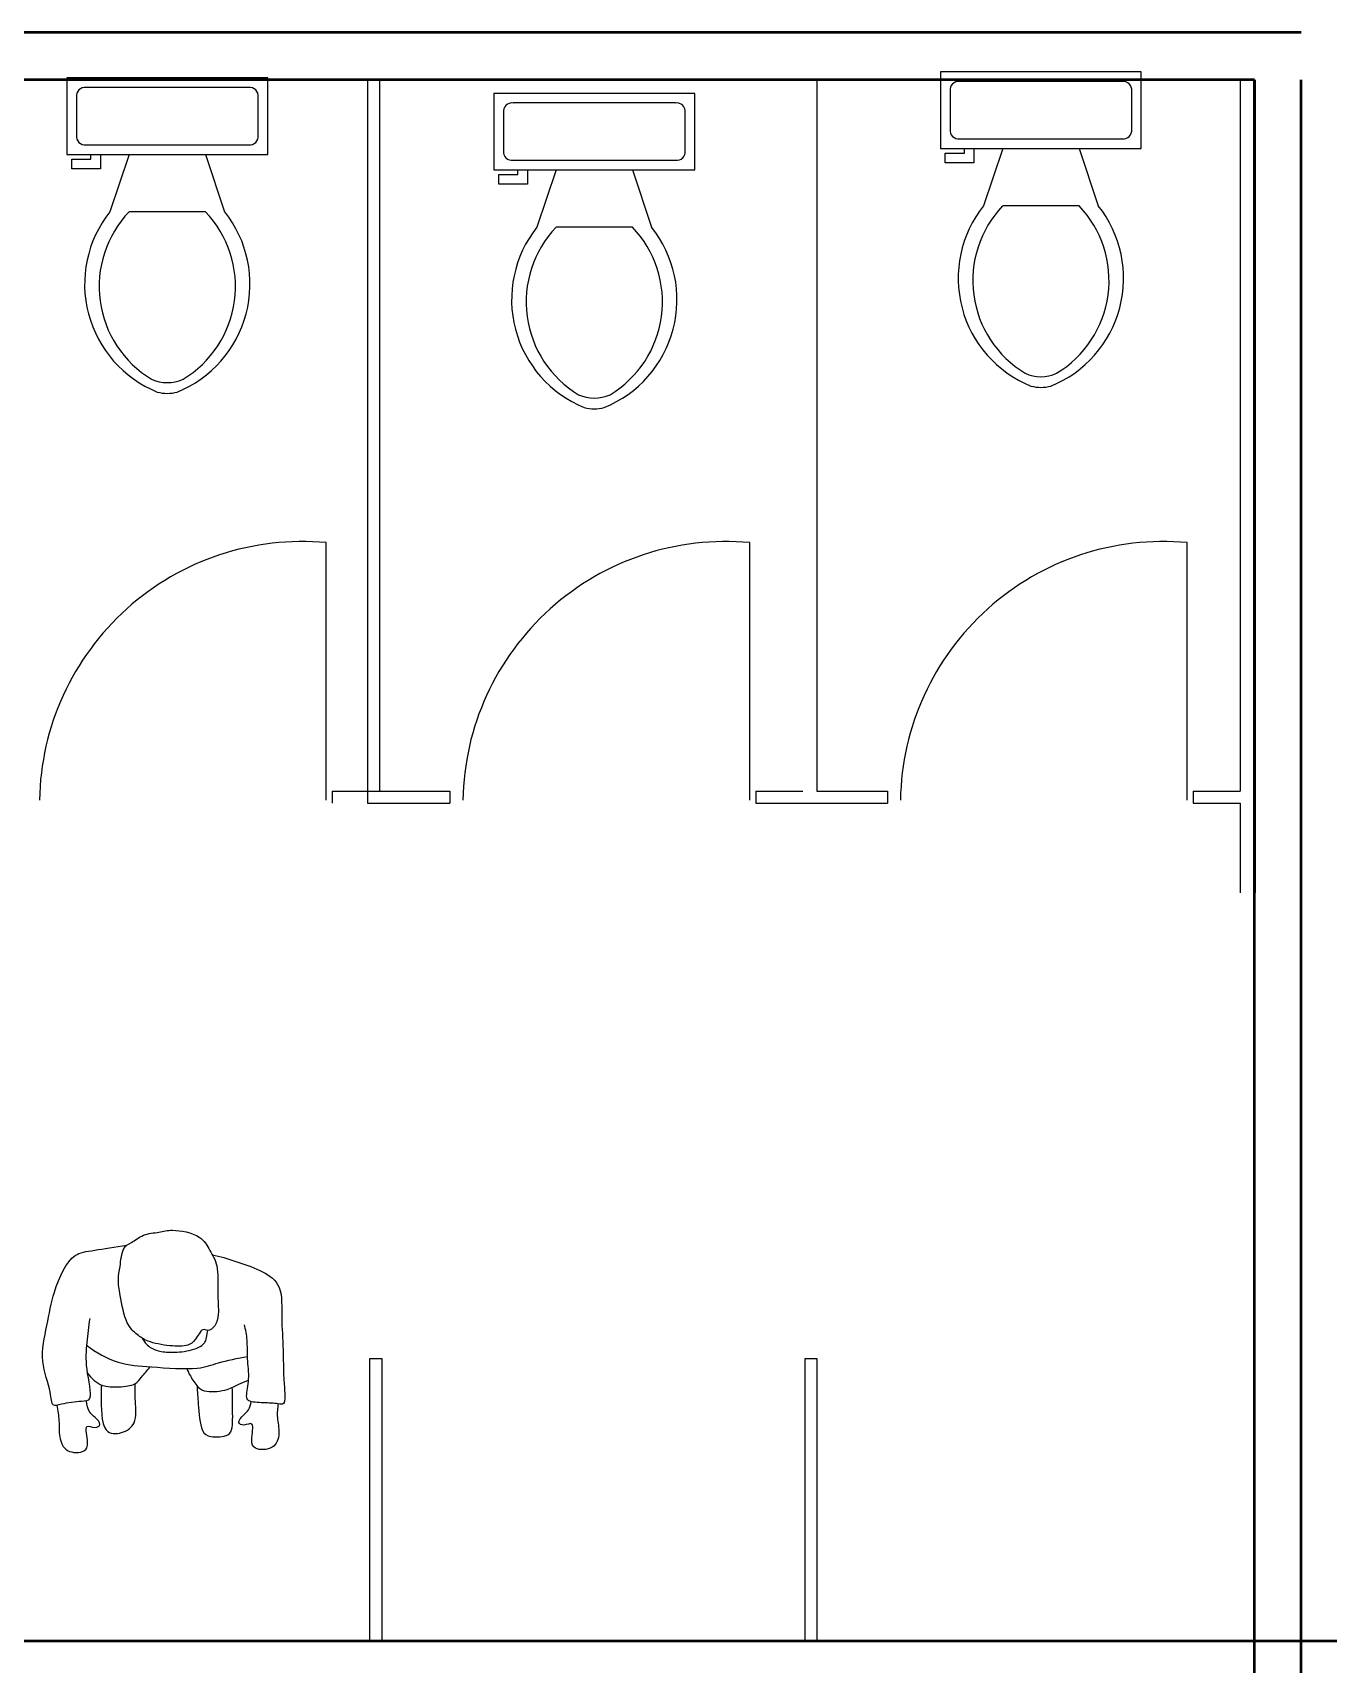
# Model space of a CAD drawing. Header units: millimetres. Extents: x 44692 to 101945, y -26273 to 14445.
# Drawn here: x 94459 to 97214, y -4112 to -643 of the extents above; entities that cross this region are included whole.
import ezdxf

# ---------------------------------------------------------------- set-up
doc = ezdxf.new("R2010")
doc.units = ezdxf.units.MM
doc.header["$LTSCALE"] = 100
doc.layers.add('Muebles', color=112, linetype='Continuous')
doc.layers.add('Personal', color=171, linetype='Continuous')
doc.layers.add('Paredes', color=7, linetype='Continuous', lineweight=50)

# ---------------------------------------------------------------- blocks, each defined once
blk = doc.blocks.new('Toilet - top')
for p, q in [((9.5, -6), (9.5, -2)), ((-10, -8.5), (-8, -8.5)), ((-10, -9.5), (-10, -8.5)), ((-8, -8.5), (-8, -8)), ((-7, -8), (-7, -9.5)), ((-4, -8), (-6, -14)), ((4, -8), (6, -14)), ((-7, -9.5), (-10, -9.5)), ((4, -14), (-4, -14))]:
    blk.add_line(p, q)
blk.add_lwpolyline([(10.5, -8), (10.5, 0), (-10.5, 0), (-10.5, -8)], close=True)
for points in [[(8.5, -1), (-8.5, -1)], [(-9.5, -2), (-9.5, -6)], [(-8.5, -7), (8.5, -7)]]:
    blk.add_lwpolyline(points)
for centre, radius, start, end in [((-8.62, -1.88), 0.884, 81.8699, 188.1301), ((8.62, -1.88), 0.884, 351.8699, 98.1301), ((-8.62, -6.12), 0.884, 171.8699, 278.1301), ((8.62, -6.12), 0.884, 261.8699, 8.1301), ((3.52, -21.58), 12.17, 141.4691, 247.9714), ((4.2, -21.82), 11.33, 136.3677, 238.9468), ((-3.52, -21.58), 12.17, 292.0284, 38.5307), ((-4.2, -21.82), 11.33, 301.053, 43.6321), ((0, -27.88), 4, 245.7318, 294.2682), ((0, -29), 4, 254.8605, 285.1395)]:
    blk.add_arc(centre, radius, start, end)
blk = doc.blocks.new('pa17-16')
for points, knots in [([(5.62, 2.5537), (5.6188, 2.5427), (5.6154, 2.5253), (5.6223, 2.4901), (5.6346, 2.4293), (5.661, 2.4064), (5.685, 2.3908), (5.7322, 2.3832), (5.7723, 2.3842), (5.7881, 2.3969), (5.8018, 2.4268), (5.8146, 2.4162), (5.8324, 2.4305), (5.8382, 2.4568), (5.8318, 2.5038), (5.8344, 2.5615), (5.8137, 2.5937), (5.7944, 2.6284), (5.7307, 2.6388), (5.7037, 2.6296), (5.6679, 2.626), (5.6442, 2.6055), (5.6228, 2.5961), (5.6214, 2.5667), (5.62, 2.5537)], [0, 0, 0, 0, 0.297584, 0.631064, 1.068635, 1.39533, 1.69617, 2.097861, 2.458938, 2.716293, 3.010442, 3.199165, 3.447293, 3.731671, 4.119196, 4.541864, 4.881702, 5.22714, 5.673063, 5.989311, 6.327668, 6.644571, 6.906626, 7.259736, 7.259736, 7.259736, 7.259736]), ([(5.5575, 2.4391), (5.5549, 2.4218), (5.5525, 2.3852), (5.5491, 2.3329), (5.5712, 2.2599), (5.5431, 2.2589), (5.5029, 2.2526), (5.4793, 2.2435), (5.4785, 2.2813), (5.4499, 2.3438), (5.4658, 2.4235), (5.4776, 2.5033), (5.5116, 2.5798), (5.5552, 2.585), (5.608, 2.5962), (5.6336, 2.6001)], [0, 0, 0, 0, 0.404899, 0.829805, 1.276298, 1.516647, 1.885942, 2.122553, 2.418487, 2.881882, 3.382407, 3.897515, 4.613825, 5.020942, 5.393355, 5.393355, 5.393355, 5.393355]), ([(5.8196, 2.5846), (5.837, 2.5819), (5.8817, 2.5675), (5.9755, 2.5418), (5.972, 2.4609), (5.9791, 2.3926), (5.9812, 2.315), (5.9891, 2.2612), (5.9692, 2.2664), (5.9401, 2.2663), (5.9063, 2.2668), (5.9005, 2.2811), (5.909, 2.3184), (5.9007, 2.3606), (5.9019, 2.4011), (5.8964, 2.4238), (5.8933, 2.4348)], [6.682038, 6.682038, 6.682038, 6.682038, 7.076266, 7.806153, 8.304227, 8.77662, 9.284333, 9.649979, 9.844608, 10.160206, 10.472731, 10.661147, 10.998544, 11.371438, 11.724832, 12.051545, 12.051545, 12.051545, 12.051545]), ([(5.6724, 2.3994), (5.675, 2.3947), (5.6837, 2.383), (5.7041, 2.3718), (5.7348, 2.3697), (5.774, 2.3728), (5.8085, 2.3874), (5.8116, 2.4015), (5.8144, 2.4199)], [0.121052, 0.121052, 0.121052, 0.121052, 0.297289, 0.584433, 0.895396, 1.26174, 1.600834, 1.760925, 1.760925, 1.760925, 1.760925]), ([(5.5522, 2.3809), (5.573, 2.3653), (5.6222, 2.3398), (5.6924, 2.3383), (5.7952, 2.3323), (5.8376, 2.352), (5.881, 2.3613), (5.9019, 2.366)], [0, 0, 0, 0, 0.49262, 0.970296, 1.525877, 1.91054, 2.357805, 2.357805, 2.357805, 2.357805]), ([(5.5552, 2.3206), (5.5597, 2.3147), (5.5706, 2.3043), (5.5892, 2.2916), (5.6248, 2.2913), (5.6613, 2.2967), (5.6731, 2.3154), (5.6858, 2.3299), (5.6912, 2.3378)], [0, 0, 0, 0, 0.262594, 0.520609, 0.853848, 1.185107, 1.43842, 1.738028, 1.738028, 1.738028, 1.738028]), ([(5.7713, 2.3359), (5.7736, 2.3305), (5.7786, 2.3203), (5.7954, 2.2951), (5.8154, 2.2848), (5.8612, 2.2906), (5.8838, 2.3057), (5.8988, 2.3117), (5.9058, 2.3148)], [0, 0, 0, 0, 0.233477, 0.532145, 0.79329, 1.163492, 1.458071, 1.725911, 1.725911, 1.725911, 1.725911]), ([(5.5867, 2.2952), (5.5866, 2.2877), (5.5872, 2.2667), (5.5883, 2.1873), (5.6353, 2.19), (5.6673, 2.2128), (5.6606, 2.2618), (5.6599, 2.2881), (5.6606, 2.3008)], [0.078483, 0.078483, 0.078483, 0.078483, 0.321516, 0.797556, 1.122606, 1.448668, 1.830958, 2.166281, 2.166281, 2.166281, 2.166281]), ([(5.7943, 2.2992), (5.7951, 2.2858), (5.7984, 2.2614), (5.8038, 2.2002), (5.8255, 2.1869), (5.8672, 2.191), (5.8755, 2.2117), (5.8718, 2.2605), (5.8715, 2.286), (5.871, 2.2978)], [0, 0, 0, 0, 0.353805, 0.775896, 1.041599, 1.377968, 1.615337, 2.001902, 2.313716, 2.313716, 2.313716, 2.313716]), ([(5.9713, 2.2652), (5.9703, 2.2553), (5.9686, 2.234), (5.9786, 2.2017), (5.9668, 2.1644), (5.9218, 2.1628), (5.9134, 2.1832), (5.9229, 2.229), (5.8988, 2.2135), (5.882, 2.2215), (5.8976, 2.2397), (5.908, 2.248), (5.912, 2.2618), (5.9127, 2.2683)], [0.038839, 0.038839, 0.038839, 0.038839, 0.324329, 0.654038, 0.980089, 1.31306, 1.562526, 1.890179, 2.123217, 2.319335, 2.559559, 2.78492, 2.989829, 2.989829, 2.989829, 2.989829]), ([(5.4915, 2.2484), (5.4936, 2.2374), (5.4981, 2.215), (5.4968, 2.1806), (5.512, 2.1445), (5.5569, 2.147), (5.5634, 2.1681), (5.5498, 2.2128), (5.5753, 2.1995), (5.5912, 2.209), (5.5741, 2.2257), (5.5617, 2.2339), (5.5559, 2.2515), (5.5556, 2.26)], [0, 0, 0, 0, 0.324329, 0.654038, 0.980089, 1.31306, 1.562526, 1.890179, 2.123217, 2.319335, 2.559559, 2.78492, 3.066636, 3.066636, 3.066636, 3.066636])]:
    blk.add_open_spline(points, degree=3, knots=knots)

msp = doc.modelspace()

# ---------------------------------------------------------------- linework, layer by layer
at = {"layer": 'Muebles'}
for p, q in [((95171.457, -743.024, -0.007), (95171.457, -2280.789, -0.007)), ((95196.457, -743.024, -0.007), (95196.457, -2255.789, -0.007)), ((95196.457, -743.024, -0.001), (95196.457, -2255.789, -0.001)), ((96126.457, -743.024, -0.007), (96126.457, -2255.789, -0.007)), ((97026.457, -743.024), (97026.457, -2255.789, -0.008)), ((95083.638, -2274.485, 0.002), (95083.638, -1727.089, 0.001)), ((95983.638, -2274.485, -0.005), (95983.638, -1727.089, -0.005)), ((96913.638, -2274.485, -0.005), (96913.638, -1727.089, -0.005)), ((95096.457, -2255.789, 0), (95196.457, -2255.789, 0)), ((95096.457, -2255.789, 0), (95096.457, -2280.789, 0)), ((95996.457, -2255.789, -0.006), (96096.457, -2255.789, -0.006)), ((95996.457, -2255.789, -0.006), (95996.457, -2280.789, -0.006)), ((95996.457, -2280.789, -0.006), (96276.457, -2280.789, -0.006)), ((96926.457, -2255.789, -0.006), (97026.457, -2255.789, -0.006)), ((96926.457, -2255.789, -0.006), (96926.457, -2280.789, -0.006)), ((96926.457, -2280.789, -0.006), (97026.457, -2280.789, -0.006)), ((97026.457, -2280.789, -0.008), (97026.457, -2471.91, -0.009))]:
    msp.add_line(p, q, dxfattribs=at)
at = {"layer": 'Muebles', "elevation": -0.006}
for points in [[(95171.457, -2280.789), (95346.457, -2280.789)], [(95196.457, -2255.789), (95346.457, -2255.789)], [(95346.457, -2255.789), (95346.457, -2280.789)], [(96126.457, -2255.789), (96276.457, -2255.789)], [(96276.457, -2255.789), (96276.457, -2280.789)]]:
    msp.add_lwpolyline(points, dxfattribs=at)
at = {"layer": 'Muebles', "elevation": 0}
for points in [[(95201.457, -4061.91), (95176.457, -4061.91), (95176.457, -3461.91), (95201.457, -3461.91)], [(96126.457, -4061.91), (96101.457, -4061.91), (96101.457, -3461.91), (96126.457, -3461.91)]]:
    msp.add_lwpolyline(points, close=True, dxfattribs=at)
at = {"layer": 'Muebles'}
for centre in [(95033.148, -2284.026, 0.002), (95933.148, -2284.026, -0.005), (96863.148, -2284.026, -0.005)]:
    msp.add_arc(centre, 559.221, 84.819869, 179.022367, dxfattribs=at)
at = {"layer": 'Paredes', "color": 0}
for p, q in [((97155.731, -643.024), (92757.653, -643.024)), ((97056.457, -743.024), (93417.279, -743.024)), ((97056.457, -7130.795, -0.008), (97056.457, -743.024)), ((97155.731, -7230.795, -0.008), (97155.731, -743.024)), ((92757.653, -4061.91, 0.026), (97056.457, -4061.91, -0.004))]:
    msp.add_line(p, q, dxfattribs=at)
at = {"layer": 'Paredes'}
for p, q in [((97056.457, -743.024), (97056.457, -2471.91, -0.009)), ((97056.457, -4061.91, -0.004), (100056.457, -4061.91, -0.004))]:
    msp.add_line(p, q, dxfattribs=at)

# ---------------------------------------------------------------- block references
at = {"layer": 'Muebles', "extrusion": (0, 0, -1), "xscale": -20.32, "yscale": 20.32, "zscale": -20.32}
for p in [(-96602.592, -726.628, 0.007), (-94745.702, -739.294, 0.002), (-95653.293, -772.219, 0.007)]:
    msp.add_blockref('Toilet - top', p, dxfattribs=at)
at = {"layer": 'Personal', "xscale": 979.1504951166461, "yscale": 979.1504951166461, "zscale": 979.1504951166461, "rotation": 358.3998681193052}
msp.add_blockref('pa17-16', (89074.723, -5611.737, -0.014), dxfattribs=at)

doc.saveas('drawing.dxf')
